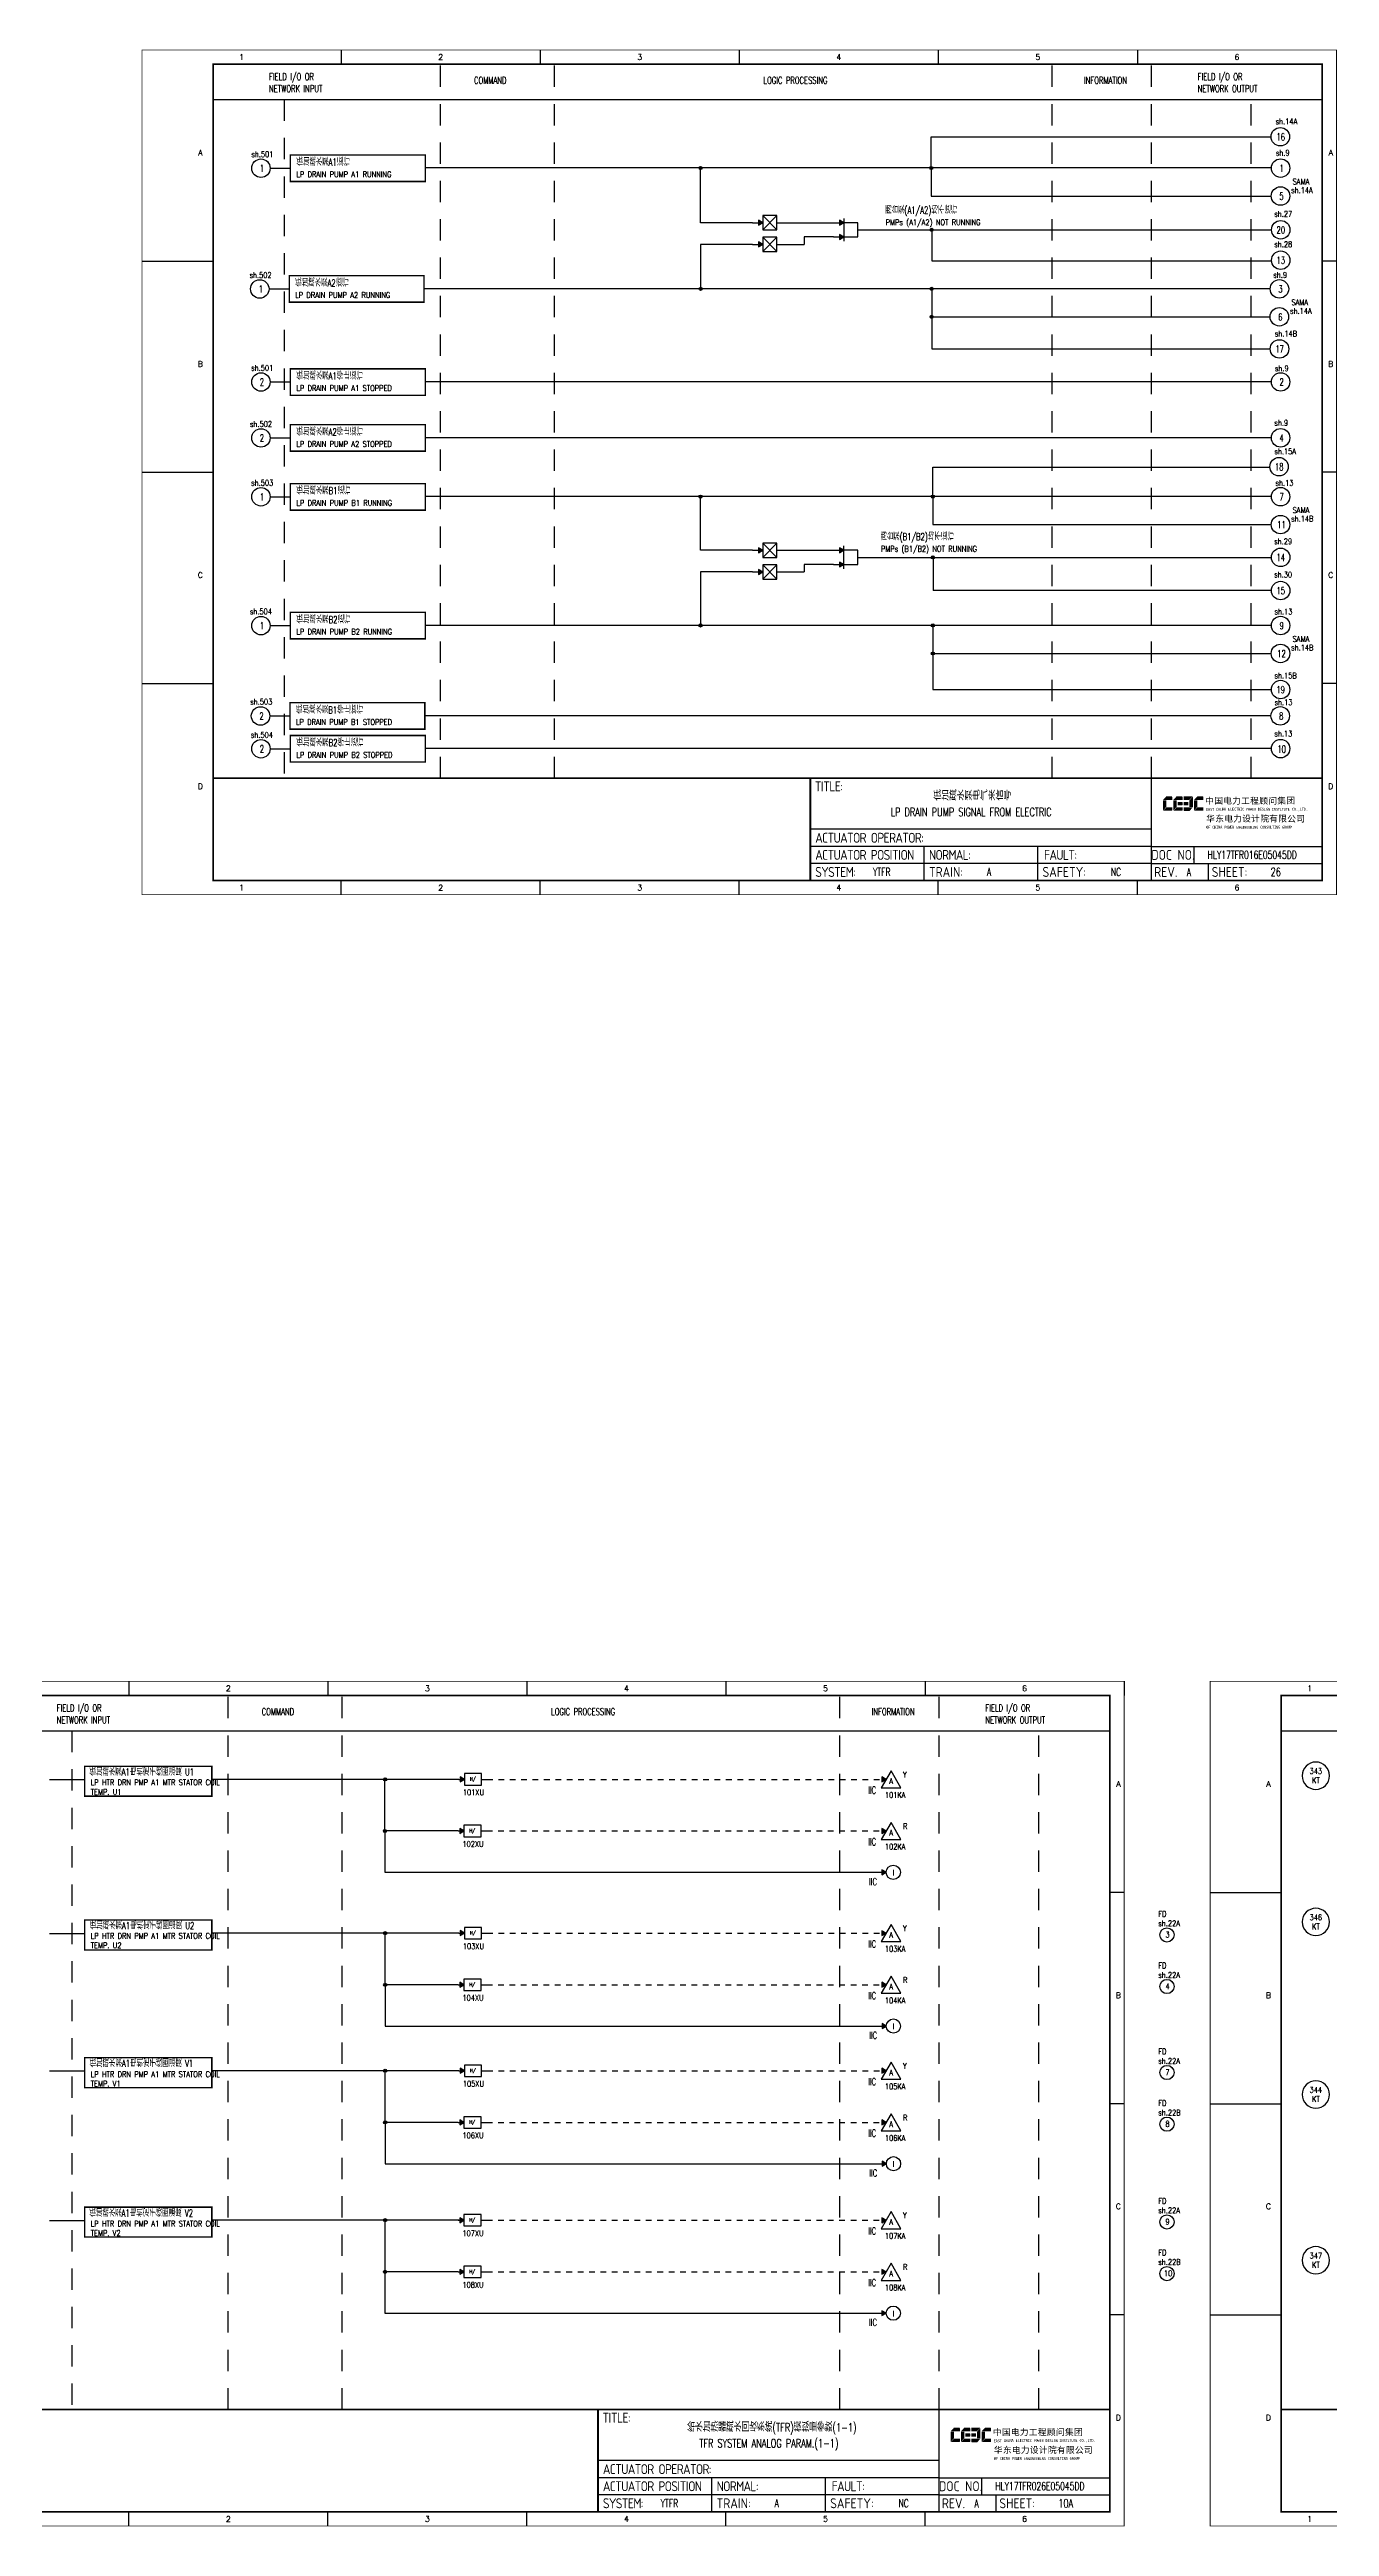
# Model space of a CAD drawing. Header units: millimetres. Extents: x 5560 to 16471, y 4607 to 8234.
# Drawn here: x 9275 to 9725, y 6202 to 7073 of the extents above; entities that cross this region are included whole.
import ezdxf
from ezdxf.enums import TextEntityAlignment as Align

# ---------------------------------------------------------------- set-up
doc = ezdxf.new("R2010")
doc.units = ezdxf.units.MM
for name, pattern in [('D2', [6, 2, -2, 2]), ('DASHED', [0.75, 0.5, -0.25]), ('JIS_02_0.7', [1.35, 0.75, -0.6])]:
    doc.linetypes.add(name, pattern=pattern)
for name, color, linetype in [('BLOCK', 7, 'Continuous'), ('BORDER', 1, 'Continuous'), ('INSTRUMENT', 4, 'Continuous'), ('MLINE', 6, 'Continuous'), ('TITLE', 1, 'Continuous'), ('TK', 7, 'Continuous'), ('图框_外框线', 7, 'Continuous'), ('图框_标题栏文字', 6, 'Continuous')]:
    doc.layers.add(name, color=color, linetype=linetype)
doc.styles.add('DANIEL', font='COMPLEX', dxfattribs={"width": 0.7, "bigfont": 'GVFS'})
doc.styles.add('ecepdi', font='simhei.ttf', dxfattribs={"width": 0.9})
doc.styles.get("Standard").update_dxf_attribs({"font": 'romans.shx', "width": 0.7, "bigfont": '@0hztxta.shx'})
doc.styles.add('工程字', font='gbenor.shx', dxfattribs={"bigfont": 'gbcbig.shx'})

# ---------------------------------------------------------------- blocks, each defined once
blk = doc.blocks.new('大于')
at = {"layer": 'BORDER'}
blk.add_hatch(color=256, dxfattribs=at).paths.add_polyline_path([(2178.99, 3748.47), (2177.49, 3749.34), (2177.49, 3747.6)])
for p, q in [((2176.99, 3748.47), (2178.99, 3748.47)), ((2184.99, 3748.47), (2186.99, 3748.47))]:
    blk.add_line(p, q, dxfattribs=at)
for points in [[(2178.99, 3748.47), (2177.49, 3749.34), (2177.49, 3747.6)], [(2184.99, 3750.47), (2178.99, 3750.47), (2178.99, 3746.47), (2184.99, 3746.47)]]:
    blk.add_lwpolyline(points, close=True, dxfattribs=at)
at = {"layer": 'BORDER', "style": 'DANIEL', "width": 0.8}
blk.add_text('H/', height=1.2, dxfattribs=at).set_placement((2181.94, 3748.51), align=Align.MIDDLE)
blk = doc.blocks.new('INS00')
at = {"layer": 'INSTRUMENT', "color": 0}
blk.add_lwpolyline([(6, 0, 1), (-6, 0, 1)], format="xyb", close=True, dxfattribs=at)
at = {"layer": 'INSTRUMENT', "flags": 1}
for tag, p in [('INSNAM', (0, 9)), ('INSDGN', (0, -9)), ('INSSUP', (0, -15)), ('INSMAN', (0, -18)), ('INSREM', (0, -21)), ('INSTYP', (0, -12))]:
    blk.add_attdef(tag, text='', height=3, dxfattribs=at).set_placement(p, align=Align.TOP_CENTER)
at = {"layer": 'INSTRUMENT', "width": 0.7}
for tag, p in [('INSIDE', (0, 2)), ('INSSYS', (0, -2))]:
    blk.add_attdef(tag, text='', height=2.5, dxfattribs=at).set_placement(p, align=Align.MIDDLE)
for tag, p in [('INSHH', (6, 3.5)), ('INSL', (6, -3)), ('INSLL', (6, -6))]:
    blk.add_attdef(tag, p, '', height=2.5, dxfattribs=at)
at = {"layer": 'INSTRUMENT', "linetype": 'DASHED', "width": 0.7}
blk.add_attdef('INSH', (6, 0.5), '', height=2.5, dxfattribs=at)
blk = doc.blocks.new('A$C1E0003F3')
h = blk.add_hatch(color=152)
edge = h.paths.add_edge_path()
edge.add_ellipse((5.15, 4.41), major_axis=(0, 0.211), ratio=0.769231, start_angle=-90, end_angle=0)
edge.add_line((5.15, 4.62), (3.22, 4.62))
edge.add_line((3.22, 4.62), (2.09, 3.35))
edge.add_line((2.09, 3.35), (5.32, 3.35))
edge.add_line((5.32, 3.35), (5.32, 4.41))
h.paths.add_polyline_path([(3.22, 3.23), (2.09, 3.23), (2.09, -0.36), (3.22, 0.91)])
edge = h.paths.add_edge_path()
edge.add_line((5.32, 0.81), (3.27, 0.81))
edge.add_line((3.27, 0.81), (2.13, -0.46))
edge.add_line((2.13, -0.46), (5.15, -0.46))
edge.add_ellipse((5.15, -0.25), major_axis=(0, 0.211), ratio=0.769231, start_angle=180, end_angle=270)
edge.add_line((5.32, -0.25), (5.32, 0.81))
h = blk.add_hatch(color=152)
edge = h.paths.add_edge_path()
edge.add_ellipse((8.78, 4.41), major_axis=(0, 0.211), ratio=0.769231, start_angle=-90, end_angle=0)
edge.add_line((8.78, 4.62), (6.84, 4.62))
edge.add_line((6.84, 4.62), (5.71, 3.35))
edge.add_line((5.71, 3.35), (8.94, 3.35))
edge.add_line((8.94, 3.35), (8.94, 4.41))
h.paths.add_polyline_path([(6.84, 3.23), (5.71, 3.23), (5.71, -0.36), (6.84, 0.91)])
edge = h.paths.add_edge_path()
edge.add_ellipse((8.78, 2.49), major_axis=(0, 0.211), ratio=0.769231, start_angle=-90, end_angle=0)
edge.add_line((8.78, 2.7), (7.22, 2.7))
edge.add_line((7.22, 2.7), (7.22, 1.44))
edge.add_line((7.22, 1.44), (8.78, 1.44))
edge.add_ellipse((8.78, 1.65), major_axis=(0, 0.211), ratio=0.769231, start_angle=180, end_angle=270)
edge.add_line((8.94, 1.65), (8.94, 2.49))
edge = h.paths.add_edge_path()
edge.add_line((8.94, 0.81), (6.89, 0.81))
edge.add_line((6.89, 0.81), (5.75, -0.46))
edge.add_line((5.75, -0.46), (8.78, -0.46))
edge.add_ellipse((8.78, -0.25), major_axis=(0, 0.211), ratio=0.769231, start_angle=180, end_angle=270)
edge.add_line((8.94, -0.25), (8.94, 0.81))
h = blk.add_hatch(color=1)
edge = h.paths.add_edge_path()
edge.add_line((12.48, 4.62), (9.46, 4.62))
edge.add_ellipse((9.46, 4.41), major_axis=(0, 0.211), ratio=0.769231, start_angle=0, end_angle=90)
edge.add_line((9.3, 4.41), (9.3, 3.35))
edge.add_line((9.3, 3.35), (11.35, 3.35))
edge.add_line((11.35, 3.35), (12.48, 4.62))
h.paths.add_polyline_path([(12.57, 4.56), (11.38, 3.23), (11.38, 0.93), (12.57, 0.93)])
edge = h.paths.add_edge_path()
edge.add_line((11.03, 2.7), (9.46, 2.7))
edge.add_ellipse((9.46, 2.49), major_axis=(0, 0.211), ratio=0.769231, start_angle=0, end_angle=90)
edge.add_line((9.3, 2.49), (9.3, 1.65))
edge.add_ellipse((9.46, 1.65), major_axis=(0, 0.211), ratio=0.769231, start_angle=90, end_angle=180)
edge.add_line((9.46, 1.44), (11.03, 1.44))
edge.add_line((11.03, 1.44), (11.03, 2.7))
h = blk.add_hatch(color=1)
edge = h.paths.add_edge_path()
edge.add_line((12.58, 0.79), (9.3, 0.79))
edge.add_line((9.3, 0.79), (9.3, -0.27))
edge.add_ellipse((9.46, -0.27), major_axis=(0, 0.211), ratio=0.769231, start_angle=90, end_angle=180)
edge.add_line((9.46, -0.48), (11.43, -0.48))
edge.add_line((11.43, -0.48), (12.58, 0.79))
h = blk.add_hatch(color=152)
edge = h.paths.add_edge_path()
edge.add_ellipse((16.11, 4.41), major_axis=(0, 0.211), ratio=0.769231, start_angle=-90, end_angle=0)
edge.add_line((16.11, 4.62), (14.14, 4.62))
edge.add_line((14.14, 4.62), (13, 3.35))
edge.add_line((13, 3.35), (16.27, 3.35))
edge.add_line((16.27, 3.35), (16.27, 4.41))
h.paths.add_polyline_path([(14.14, 3.23), (13, 3.23), (13, -0.36), (14.14, 0.91)])
edge = h.paths.add_edge_path()
edge.add_line((16.27, 0.81), (14.18, 0.81))
edge.add_line((14.18, 0.81), (13.04, -0.46))
edge.add_line((13.04, -0.46), (16.03, -0.46))
edge.add_ellipse((16.03, -0.15), major_axis=(0, 0.316), ratio=0.769231, start_angle=180, end_angle=270)
edge.add_line((16.27, -0.15), (16.27, 0.81))
at = {"layer": 'TITLE', "color": 7, "style": 'ecepdi'}
for s, p in [('中', (16.92, 1.94)), ('国', (20.09, 2)), ('电', (23.25, 1.99)), ('力', (26.39, 1.96)), ('工', (29.53, 1.95)), ('程', (32.71, 1.98)), ('顾', (35.9, 1.98)), ('问', (39.09, 1.94)), ('集', (42.26, 1.98)), ('团', (45.42, 2.01)), ('华', (17.24, -4.31)), ('东', (20.45, -4.29)), ('电', (23.62, -4.35)), ('力', (26.75, -4.32)), ('设', (29.92, -4.3)), ('计', (33.05, -4.31)), ('院', (36.26, -4.29)), ('有', (39.41, -4.29)), ('限', (42.57, -4.32)), ('公', (45.78, -4.38)), ('司', (48.91, -4.35))]:
    blk.add_text(s, height=2.2, dxfattribs=at).set_placement(p)
at = {"layer": 'TITLE', "color": 7, "style": 'ecepdi', "width": 0.975}
for s, p in [('E', (17.58, 0.02)), ('A', (18.29, 0.03)), ('S', (19, 0.03)), ('T', (19.7, 0.03)), ('C', (21.1, 0.09)), ('H', (21.77, 0.09)), ('I', (22.46, 0.09)), ('N', (23.17, 0.1)), ('A', (23.86, 0.1)), ('E', (25.35, 0.09)), ('L', (26.05, 0.11)), ('E', (26.76, 0.1)), ('C', (27.46, 0.12)), ('T', (28.18, 0.11)), ('R', (28.87, 0.1)), ('I', (29.57, 0.11)), ('C', (30.28, 0.1)), ('P', (31.64, 0.09)), ('O', (32.32, 0.08)), ('W', (33.03, 0.08)), ('E', (33.72, 0.08)), ('R', (34.42, 0.09)), ('D', (35.81, 0.1)), ('E', (36.52, 0.1)), ('S', (37.2, 0.1)), ('I', (37.91, 0.09)), ('G', (38.68, 0.11)), ('N', (39.38, 0.09)), ('I', (40.72, 0.07)), ('N', (41.43, 0.08)), ('S', (42.14, 0.08)), ('T', (42.83, 0.08)), ('I', (43.52, 0.09)), ('T', (44.22, 0.07)), ('U', (44.93, 0.07)), ('T', (45.63, 0.08)), ('E', (46.34, 0.09)), ('C', (47.76, 0.11)), ('O', (48.48, 0.1)), ('L', (50.56, 0.1)), ('T', (51.27, 0.1)), ('D', (51.96, 0.1)), ('O', (17.67, -6.18)), ('OF', (18.01, -6.2)), ('F', (18.37, -6.2)), ('C', (19.8, -6.19)), ('H', (20.47, -6.19)), ('I', (21.15, -6.19)), ('N', (21.87, -6.18)), ('A', (22.56, -6.18)), ('P', (23.98, -6.2)), ('O', (24.66, -6.21)), ('W', (25.36, -6.21)), ('E', (26.06, -6.21)), ('R', (26.75, -6.2)), ('E', (28.19, -6.24)), ('N', (28.91, -6.27)), ('G', (29.62, -6.26)), ('I', (30.32, -6.27)), ('N', (31.02, -6.27)), ('E', (31.7, -6.28)), ('E', (32.41, -6.27)), ('R', (33.1, -6.24)), ('I', (33.81, -6.24)), ('N', (34.51, -6.26)), ('G', (35.2, -6.24)), ('C', (36.61, -6.19)), ('O', (37.3, -6.21)), ('N', (38, -6.2)), ('S', (38.71, -6.21)), ('U', (39.41, -6.18)), ('L', (40.11, -6.18)), ('T', (40.81, -6.19)), ('I', (41.51, -6.21)), ('N', (42.2, -6.21)), ('G', (42.91, -6.17)), ('G', (44.29, -6.2)), ('R', (45, -6.21)), ('O', (45.69, -6.22)), ('U', (46.39, -6.2)), ('P', (47.1, -6.23)), ('.', (49.23, 0.1)), (',', (49.87, 0.1)), ('.', (52.72, 0.11))]:
    blk.add_text(s, height=1, dxfattribs=at).set_placement(p, align=Align.MIDDLE_CENTER)
blk = doc.blocks.new('A$C57484896')
for p, q in [((70, 297), (70, 292)), ((140, 297), (140, 292)), ((210, 297), (210, 292)), ((280, 297), (280, 292)), ((350, 297), (350, 292)), ((420, 297), (420, 292)), ((0, 222.75), (25, 222.75)), ((420, 222.75), (415, 222.75)), ((0, 148.5), (25, 148.5)), ((420, 148.5), (415, 148.5)), ((0, 74.25), (25, 74.25)), ((420, 74.25), (415, 74.25)), ((70, 0), (70, 5)), ((140, 0), (140, 5)), ((210, 0), (210, 5)), ((280, 0), (280, 5)), ((350, 0), (350, 5))]:
    blk.add_line(p, q)
at = {"layer": 'MLINE', "linetype": 'JIS_02_0.7', "ltscale": 10}
for p, q in [((105, 41), (105, 292)), ((145, 41), (145, 292)), ((320, 41), (320, 292)), ((355, 41), (355, 292)), ((50, 279.56), (50, 41)), ((390, 41), (390, 279.56))]:
    blk.add_line(p, q, dxfattribs=at)
at = {"layer": 'MLINE'}
blk.add_line((25, 279.56), (415, 279.56), dxfattribs=at)
at = {"layer": '图框_外框线'}
for p, q in [((355, 5), (355, 41)), ((355, 23), (235, 23)), ((355, 17), (235, 17)), ((355, 11), (235, 11)), ((355, 11), (235, 11)), ((275, 11), (275, 17)), ((275, 5), (275, 11)), ((315, 11), (315, 17)), ((315, 5), (315, 11)), ((355, 17), (415, 17)), ((355, 11), (415, 11)), ((370, 11), (370, 17)), ((375, 5), (375, 11))]:
    blk.add_line(p, q, dxfattribs=at)
for points, const_width in [([(0, 0), (420, 0), (420, 297), (0, 297)], 0.3), ([(25, 5), (415, 5), (415, 292), (25, 292)], 0.6)]:
    blk.add_lwpolyline(points, close=True, dxfattribs=dict(at, const_width=const_width))
at = {"layer": '图框_外框线', "const_width": 0.6}
blk.add_lwpolyline([(235, 41), (25, 41)], dxfattribs=at)
at = {"layer": '图框_外框线'}
blk.add_lwpolyline([(415, 41, 0.6, 0.6, 0), (235, 41, 0.6, 0.6, 0), (235, 5, 0, 0, 0)], format="xyseb", dxfattribs=at)
blk.add_blockref('A$C1E0003F3', (356.94, 29.95))
at = {"layer": 'MLINE', "char_height": 2.5, "width": 31.8959, "attachment_point": 1}
for s, insert in [('FIELD I/O OR', (44.67, 288.89)), ('COMMAND', (116.74, 287.58)), ('LOGIC PROCESSING', (218.52, 287.58)), ('INFORMATION', (331.25, 287.58)), ('FIELD I/O OR', (371.22, 288.89)), ('NETWORK INPUT', (44.67, 284.64)), ('NETWORK OUTPUT', (371.22, 284.64))]:
    blk.add_mtext(s, dxfattribs=dict(at, insert=insert))
at = {"layer": 'TK', "color": 3}
for s, p in [('1', (35, 294.5)), ('2', (105, 294.5)), ('3', (175, 294.5)), ('4', (245, 294.5)), ('5', (315, 294.5)), ('6', (385, 294.5)), ('1', (35, 2.5)), ('2', (105, 2.5)), ('3', (175, 2.5)), ('4', (245, 2.5)), ('5', (315, 2.5)), ('6', (385, 2.5))]:
    blk.add_text(s, height=2, dxfattribs=at).set_placement(p, align=Align.MIDDLE)
for s, p in [('A', (20.5, 259.88)), ('A', (418, 259.88)), ('B', (20.5, 185.62)), ('B', (418, 185.62)), ('C', (20.5, 111.38)), ('C', (418, 111.38)), ('D', (20.5, 37.12)), ('D', (418, 37.12))]:
    blk.add_text(s, height=2, dxfattribs=at).set_placement(p, align=Align.CENTER)
at = {"layer": '图框_标题栏文字', "char_height": 3.5, "style": '工程字'}
for s, insert, width, attachment_point in [('{\\T0.9; TITLE:}', (234.86, 38.09), 14.2249, 4), ('{\\T0.9; ACTUATOR OPERATOR:}', (235, 20), 40, 4), ('{\\T0.9; ACTUATOR POSITION}', (235, 14), 45, 4), ('{\\T0.9; SYSTEM:}', (235, 8), 17.9526, 4), ('{\\T0.9; }TRAIN: ', (275, 8), 17.6638, 4), ('{\\T0.9; NORMAL:}', (275, 14), 18.2557, 4), ('SAFETY:', (324.3, 8), 22.3993, 5), ('{\\T0.9; FAULT:}', (315.44, 14), 15, 4), ('DOC NO.', (362.5, 14), 15, 5), ('REV.', (360, 8), 10, 5), ('SHEET:', (382.42, 8), 20, 5)]:
    blk.add_mtext(s, dxfattribs=dict(at, insert=insert, width=width, attachment_point=attachment_point))

msp = doc.modelspace()

# ---------------------------------------------------------------- hatches: boundary and pattern name
h = msp.add_hatch(color=256)
edge = h.paths.add_edge_path()
edge.add_arc((9503.6, 7031.43), 0.55, 0, 360)
h = msp.add_hatch(color=256)
edge = h.paths.add_edge_path()
edge.add_arc((9584.72, 7031.43), 0.55, 0, 360)
h = msp.add_hatch(color=256)
edge = h.paths.add_edge_path()
edge.add_arc((9584.87, 7009.7), 0.55, 0, 360)
h = msp.add_hatch(color=256)
edge = h.paths.add_edge_path()
edge.add_arc((9503.6, 6988.96), 0.55, 0, 360)
h = msp.add_hatch(color=256)
edge = h.paths.add_edge_path()
edge.add_arc((9584.87, 6988.96), 0.55, 0, 360)
h = msp.add_hatch(color=256)
edge = h.paths.add_edge_path()
edge.add_arc((9584.87, 6979.11), 0.55, 0, 360)
h = msp.add_hatch(color=256)
edge = h.paths.add_edge_path()
edge.add_arc((9503.57, 6915.9), 0.55, 0, 360)
h = msp.add_hatch(color=256)
edge = h.paths.add_edge_path()
edge.add_arc((9585.27, 6915.9), 0.55, 0, 360)
h = msp.add_hatch(color=256)
edge = h.paths.add_edge_path()
edge.add_arc((9585.27, 6894.53), 0.55, 0, 360)
h = msp.add_hatch(color=256)
edge = h.paths.add_edge_path()
edge.add_arc((9503.57, 6870.6), 0.55, 0, 360)
h = msp.add_hatch(color=256)
edge = h.paths.add_edge_path()
edge.add_arc((9585.27, 6870.6), 0.55, 0, 360)
h = msp.add_hatch(color=256)
edge = h.paths.add_edge_path()
edge.add_arc((9585.27, 6860.74), 0.55, 0, 360)
h = msp.add_hatch(color=0)
edge = h.paths.add_edge_path()
edge.add_arc((9392.66, 6464.9), 0.55, 0, 360)
for points in [[(9568.85, 6464.9), (9567.35, 6465.76), (9567.35, 6464.03)], [(9568.85, 6446.74), (9567.35, 6447.61), (9567.35, 6445.87)], [(9568.85, 6432.21), (9567.35, 6433.08), (9567.35, 6431.34)], [(9568.85, 6410.83), (9567.35, 6411.69), (9567.35, 6409.96)], [(9568.85, 6392.67), (9567.35, 6393.54), (9567.35, 6391.8)], [(9568.9, 6378.14), (9567.4, 6379.01), (9567.4, 6377.27)], [(9568.85, 6362.45), (9567.35, 6363.31), (9567.35, 6361.58)], [(9568.85, 6344.29), (9567.35, 6345.15), (9567.35, 6343.42)], [(9568.94, 6329.76), (9567.44, 6330.62), (9567.44, 6328.89)], [(9568.85, 6309.9), (9567.35, 6310.76), (9567.35, 6309.03)], [(9568.85, 6291.74), (9567.35, 6292.61), (9567.35, 6290.87)], [(9568.85, 6277.21), (9567.35, 6278.07), (9567.35, 6276.34)]]:
    msp.add_hatch(color=256).paths.add_polyline_path(points)
h = msp.add_hatch(color=0)
edge = h.paths.add_edge_path()
edge.add_arc((9392.61, 6446.74), 0.55, 0, 360)
h = msp.add_hatch(color=0)
edge = h.paths.add_edge_path()
edge.add_arc((9392.66, 6410.83), 0.55, 0, 360)
h = msp.add_hatch(color=0)
edge = h.paths.add_edge_path()
edge.add_arc((9392.66, 6392.67), 0.55, 0, 360)
h = msp.add_hatch(color=0)
edge = h.paths.add_edge_path()
edge.add_arc((9392.66, 6362.45), 0.55, 0, 360)
h = msp.add_hatch(color=0)
edge = h.paths.add_edge_path()
edge.add_arc((9392.7, 6344.29), 0.55, 0, 360)
h = msp.add_hatch(color=0)
edge = h.paths.add_edge_path()
edge.add_arc((9392.66, 6309.9), 0.55, 0, 360)
h = msp.add_hatch(color=0)
edge = h.paths.add_edge_path()
edge.add_arc((9392.61, 6291.74), 0.55, 0, 360)
at = {"layer": 'BORDER'}
for points in [[(9525.46, 7012.2), (9523.96, 7013.07), (9523.96, 7011.34)], [(9553.92, 7012.2), (9552.42, 7013.07), (9552.42, 7011.34)], [(9525.46, 7004.56), (9523.96, 7005.43), (9523.96, 7003.7)], [(9553.92, 7007.2), (9552.42, 7008.07), (9552.42, 7006.34)], [(9525.43, 6897.03), (9523.93, 6897.89), (9523.93, 6896.16)], [(9553.89, 6897.03), (9552.39, 6897.89), (9552.39, 6896.16)], [(9525.43, 6889.39), (9523.93, 6890.25), (9523.93, 6888.52)], [(9553.89, 6892.03), (9552.39, 6892.89), (9552.39, 6891.16)]]:
    msp.add_hatch(color=256, dxfattribs=at).paths.add_polyline_path(points)

# ---------------------------------------------------------------- linework, layer by layer
for p, q in [((9584.72, 7031.43), (9584.72, 7042.42)), ((9584.72, 7042.42), (9704.2, 7042.42)), ((9352.24, 7031.36), (9359.13, 7031.36)), ((9704.31, 7031.43), (9406.76, 7031.43)), ((9503.6, 7012.2), (9503.6, 7031.43)), ((9704.31, 7031.43), (9576.38, 7031.43)), ((9584.72, 7031.43), (9584.72, 7021.57)), ((9406.76, 7026.67), (9359.36, 7026.67)), ((9584.72, 7021.57), (9704.28, 7021.57)), ((9521.87, 7012.2), (9503.6, 7012.2)), ((9532.46, 7012.2), (9551.01, 7012.2)), ((9521.87, 7004.56), (9503.6, 7004.56)), ((9503.6, 7004.56), (9503.6, 6988.96)), ((9532.46, 7004.56), (9540.03, 7004.56)), ((9550.33, 7007.2), (9540.03, 7007.2)), ((9540.03, 7007.2), (9540.03, 7004.56)), ((9560.92, 7009.7), (9704.35, 7009.7)), ((9584.87, 7009.7), (9584.87, 6998.83)), ((9584.87, 6998.83), (9704.36, 6998.83)), ((9351.84, 6988.9), (9358.73, 6988.9)), ((9703.91, 6988.96), (9406.36, 6988.96)), ((9703.91, 6988.96), (9575.97, 6988.96)), ((9584.87, 6988.96), (9584.87, 6979.11)), ((9406.36, 6984.2), (9358.96, 6984.2)), ((9584.87, 6979.11), (9703.87, 6979.11)), ((9584.87, 6979.11), (9584.87, 6967.82)), ((9584.87, 6967.82), (9703.92, 6967.82)), ((9352.24, 6956.19), (9359.13, 6956.19)), ((9406.76, 6951.49), (9359.36, 6951.49)), ((9704.31, 6956.25), (9406.76, 6956.25)), ((9352.24, 6936.53), (9359.13, 6936.53)), ((9704.31, 6936.59), (9406.76, 6936.59)), ((9406.76, 6931.83), (9359.36, 6931.83)), ((9585.27, 6915.9), (9585.27, 6926.29)), ((9585.27, 6926.29), (9703.78, 6926.29)), ((9352.24, 6915.84), (9359.13, 6915.84)), ((9704.31, 6915.9), (9406.76, 6915.9)), ((9503.57, 6897.03), (9503.57, 6916.25)), ((9704.31, 6915.9), (9576.38, 6915.9)), ((9585.27, 6915.9), (9585.27, 6906.05)), ((9406.76, 6911.14), (9359.36, 6911.14)), ((9585.27, 6906.05), (9704.28, 6906.05)), ((9521.84, 6897.03), (9503.57, 6897.03)), ((9521.84, 6889.39), (9503.57, 6889.39)), ((9503.57, 6889.39), (9503.57, 6870.6)), ((9532.43, 6897.03), (9550.99, 6897.03)), ((9532.43, 6889.39), (9540, 6889.39)), ((9550.3, 6892.03), (9540, 6892.03)), ((9540, 6892.03), (9540, 6889.39)), ((9560.89, 6894.53), (9704.33, 6894.53)), ((9585.37, 6894.53), (9585.37, 6882.87)), ((9704.33, 6882.87), (9585.37, 6882.87)), ((9352.24, 6870.53), (9359.13, 6870.53)), ((9406.76, 6865.84), (9359.36, 6865.84)), ((9704.31, 6870.6), (9406.76, 6870.6)), ((9585.27, 6870.6), (9585.27, 6860.74)), ((9585.27, 6860.74), (9704.28, 6860.74)), ((9585.27, 6860.74), (9585.27, 6848.06)), ((9585.27, 6848.06), (9704.31, 6848.06)), ((9352.1, 6838.77), (9358.99, 6838.77)), ((9704.17, 6838.84), (9406.62, 6838.84)), ((9406.62, 6834.08), (9359.22, 6834.08)), ((9352.24, 6827.24), (9359.13, 6827.24)), ((9406.76, 6822.55), (9359.36, 6822.55)), ((9704.31, 6827.31), (9406.76, 6827.31)), ((9392.61, 6446.74), (9392.61, 6432.21)), ((9392.61, 6432.21), (9568.85, 6432.21)), ((9392.66, 6392.67), (9392.66, 6378.14)), ((9392.66, 6378.14), (9568.9, 6378.14)), ((9392.7, 6344.29), (9392.7, 6329.76)), ((9392.7, 6329.76), (9568.94, 6329.76)), ((9392.61, 6291.74), (9392.61, 6277.21)), ((9392.61, 6277.21), (9568.85, 6277.21))]:
    msp.add_line(p, q)
at = {"color": 0}
for p, q in [((9274.65, 6464.81), (9287.04, 6464.81)), ((9418.53, 6464.9), (9331.72, 6464.9)), ((9392.61, 6446.74), (9392.61, 6464.9)), ((9331.72, 6458.98), (9287.04, 6458.98)), ((9418.38, 6446.74), (9392.61, 6446.74)), ((9274.65, 6410.74), (9287.04, 6410.74)), ((9418.53, 6410.83), (9331.72, 6410.83)), ((9392.66, 6392.67), (9392.66, 6410.83)), ((9418.38, 6392.67), (9392.61, 6392.67)), ((9274.65, 6362.36), (9287.04, 6362.36)), ((9418.53, 6362.45), (9331.72, 6362.45)), ((9392.66, 6344.29), (9392.66, 6362.45)), ((9418.38, 6344.29), (9392.61, 6344.29)), ((9274.65, 6309.81), (9287.04, 6309.81)), ((9418.53, 6309.9), (9331.72, 6309.9)), ((9392.66, 6291.74), (9392.66, 6309.9)), ((9418.38, 6291.74), (9392.61, 6291.74))]:
    msp.add_line(p, q, dxfattribs=at)
at = {"color": 0, "linetype": 'D2'}
for p, q in [((9428.53, 6464.9), (9568.85, 6464.9)), ((9428.38, 6446.74), (9568.85, 6446.74)), ((9428.53, 6410.83), (9567.35, 6410.83)), ((9428.38, 6392.67), (9568.85, 6392.67)), ((9428.53, 6362.45), (9568.85, 6362.45)), ((9428.38, 6344.29), (9568.85, 6344.29)), ((9428.38, 6309.9), (9568.85, 6309.9)), ((9428.38, 6291.74), (9568.85, 6291.74))]:
    msp.add_line(p, q, dxfattribs=at)
at = {"const_width": 0.5}
for points in [[(9359.36, 7036.01), (9406.76, 7036.01), (9406.76, 7026.67), (9359.36, 7026.67), (9359.36, 7036.01)], [(9358.96, 6993.55), (9406.36, 6993.55), (9406.36, 6984.2), (9358.96, 6984.2), (9358.96, 6993.55)], [(9359.36, 6960.83), (9406.76, 6960.83), (9406.76, 6951.49), (9359.36, 6951.49), (9359.36, 6960.83)], [(9359.36, 6941.17), (9406.76, 6941.17), (9406.76, 6931.83), (9359.36, 6931.83), (9359.36, 6941.17)], [(9359.36, 6920.48), (9406.76, 6920.48), (9406.76, 6911.14), (9359.36, 6911.14), (9359.36, 6920.48)], [(9359.36, 6875.18), (9406.76, 6875.18), (9406.76, 6865.84), (9359.36, 6865.84), (9359.36, 6875.18)], [(9359.22, 6843.42), (9406.62, 6843.42), (9406.62, 6834.08), (9359.22, 6834.08), (9359.22, 6843.42)], [(9359.36, 6831.89), (9406.76, 6831.89), (9406.76, 6822.55), (9359.36, 6822.55), (9359.36, 6831.89)]]:
    msp.add_lwpolyline(points, dxfattribs=at)
at = {"color": 0, "const_width": 0.5}
for points in [[(9287.04, 6469.48), (9331.72, 6469.48), (9331.72, 6458.98), (9287.04, 6458.98), (9287.04, 6469.48)], [(9287.04, 6415.41), (9331.72, 6415.41), (9331.72, 6404.91), (9287.04, 6404.91), (9287.04, 6415.41)], [(9287.04, 6367.03), (9331.72, 6367.03), (9331.72, 6356.53), (9287.04, 6356.53), (9287.04, 6367.03)], [(9287.04, 6314.48), (9331.72, 6314.48), (9331.72, 6303.98), (9287.04, 6303.98), (9287.04, 6314.48)]]:
    msp.add_lwpolyline(points, dxfattribs=at)
at = {"color": 1}
for points in [[(9574.05, 6461.9), (9570.58, 6467.9), (9567.12, 6461.9)], [(9574.05, 6443.74), (9570.58, 6449.74), (9567.12, 6443.74)], [(9574.05, 6407.83), (9570.58, 6413.83), (9567.12, 6407.83)], [(9574.05, 6389.67), (9570.58, 6395.67), (9567.12, 6389.67)], [(9574.05, 6359.45), (9570.58, 6365.45), (9567.12, 6359.45)], [(9574.05, 6341.29), (9570.58, 6347.29), (9567.12, 6341.29)], [(9574.05, 6306.9), (9570.58, 6312.9), (9567.12, 6306.9)], [(9574.05, 6288.74), (9570.58, 6294.74), (9567.12, 6288.74)]]:
    msp.add_lwpolyline(points, close=True, dxfattribs=at)
for points in [[(9568.85, 6464.9), (9567.35, 6465.76), (9567.35, 6464.03)], [(9568.85, 6446.74), (9567.35, 6447.61), (9567.35, 6445.87)], [(9568.85, 6432.21), (9567.35, 6433.08), (9567.35, 6431.34)], [(9568.85, 6410.83), (9567.35, 6411.69), (9567.35, 6409.96)], [(9568.85, 6392.67), (9567.35, 6393.54), (9567.35, 6391.8)], [(9568.9, 6378.14), (9567.4, 6379.01), (9567.4, 6377.27)], [(9568.85, 6362.45), (9567.35, 6363.31), (9567.35, 6361.58)], [(9568.85, 6344.29), (9567.35, 6345.15), (9567.35, 6343.42)], [(9568.94, 6329.76), (9567.44, 6330.62), (9567.44, 6328.89)], [(9568.85, 6309.9), (9567.35, 6310.76), (9567.35, 6309.03)], [(9568.85, 6291.74), (9567.35, 6292.61), (9567.35, 6290.87)], [(9568.85, 6277.21), (9567.35, 6278.07), (9567.35, 6276.34)]]:
    msp.add_lwpolyline(points, close=True)
for centre, radius in [((9707.45, 7042.42), 3.25), ((9348.99, 7031.36), 3.25), ((9707.56, 7031.39), 3.25), ((9707.53, 7021.57), 3.25), ((9707.61, 7009.7), 3.25), ((9707.61, 6999.01), 3.25), ((9348.58, 6988.9), 3.25), ((9707.16, 6988.93), 3.25), ((9707.12, 6979.11), 3.25), ((9707.17, 6967.82), 3.25), ((9348.99, 6956.19), 3.25), ((9707.56, 6956.22), 3.25), ((9348.99, 6936.53), 3.25), ((9707.56, 6936.56), 3.25), ((9707.03, 6926.42), 3.25), ((9348.99, 6915.84), 3.25), ((9707.56, 6915.87), 3.25), ((9707.53, 6906.05), 3.25), ((9707.58, 6894.53), 3.25), ((9707.58, 6882.87), 3.25), ((9348.99, 6870.53), 3.25), ((9707.56, 6870.57), 3.25), ((9707.53, 6860.74), 3.25), ((9707.56, 6848.06), 3.25), ((9348.85, 6838.77), 3.25), ((9707.42, 6838.81), 3.25), ((9348.99, 6827.24), 3.25), ((9707.56, 6827.28), 3.25), ((9667.59, 6410.21), 2.5), ((9667.59, 6392.05), 2.5), ((9667.59, 6361.83), 2.5), ((9667.59, 6343.67), 2.5), ((9667.59, 6309.28), 2.5), ((9667.59, 6291.12), 2.5)]:
    msp.add_circle(centre, radius, dxfattribs=at)
for centre, radius in [((9503.6, 7031.43), 0.55), ((9584.72, 7031.43), 0.55), ((9584.87, 7009.7), 0.55), ((9503.6, 6988.96), 0.55), ((9584.87, 6988.96), 0.55), ((9584.87, 6979.11), 0.55), ((9503.57, 6915.9), 0.55), ((9585.27, 6915.9), 0.55), ((9585.27, 6894.53), 0.55), ((9503.57, 6870.6), 0.55), ((9585.27, 6870.6), 0.55), ((9585.27, 6860.74), 0.55), ((9571.35, 6432.21), 2.5), ((9571.4, 6378.14), 2.5), ((9571.44, 6329.76), 2.5), ((9571.35, 6277.21), 2.5)]:
    msp.add_circle(centre, radius)
at = {"color": 0}
for centre in [(9392.66, 6464.9), (9392.61, 6446.74), (9392.66, 6410.83), (9392.66, 6392.67), (9392.66, 6362.45), (9392.7, 6344.29), (9392.66, 6309.9), (9392.61, 6291.74)]:
    msp.add_circle(centre, 0.55, dxfattribs=at)
at = {"layer": 'BORDER'}
for p, q in [((9521.87, 7012.2), (9525.46, 7012.2)), ((9525.46, 7014.7), (9530.46, 7009.7)), ((9530.46, 7014.7), (9525.46, 7009.7)), ((9530.46, 7012.2), (9532.46, 7012.2)), ((9550.33, 7012.2), (9551.01, 7012.2)), ((9550.44, 7012.2), (9554.03, 7012.2)), ((9553.92, 7013.7), (9553.92, 7005.7)), ((9521.87, 7004.56), (9525.46, 7004.56)), ((9525.46, 7007.06), (9530.46, 7002.06)), ((9530.46, 7007.06), (9525.46, 7002.06)), ((9530.46, 7004.56), (9532.46, 7004.56)), ((9550.33, 7007.2), (9553.92, 7007.2)), ((9558.92, 7009.7), (9560.92, 7009.7)), ((9525.43, 6899.53), (9530.43, 6894.53)), ((9530.43, 6899.53), (9525.43, 6894.53)), ((9553.89, 6898.53), (9553.89, 6890.53)), ((9521.84, 6897.03), (9525.43, 6897.03)), ((9521.84, 6889.39), (9525.43, 6889.39)), ((9525.43, 6891.89), (9530.43, 6886.89)), ((9530.43, 6891.89), (9525.43, 6886.89)), ((9530.43, 6897.03), (9532.43, 6897.03)), ((9530.43, 6889.39), (9532.43, 6889.39)), ((9550.3, 6897.03), (9550.99, 6897.03)), ((9550.3, 6892.03), (9553.89, 6892.03)), ((9550.41, 6897.03), (9554, 6897.03)), ((9558.89, 6894.53), (9560.89, 6894.53))]:
    msp.add_line(p, q, dxfattribs=at)
for points in [[(9525.46, 7012.2), (9523.96, 7013.07), (9523.96, 7011.34)], [(9530.46, 7014.7), (9525.46, 7014.7), (9525.46, 7009.7), (9530.46, 7009.7)], [(9553.92, 7012.2), (9552.42, 7013.07), (9552.42, 7011.34)], [(9558.92, 7012.2), (9553.92, 7012.2), (9553.92, 7007.2), (9558.92, 7007.2)], [(9525.46, 7004.56), (9523.96, 7005.43), (9523.96, 7003.7)], [(9530.46, 7007.06), (9525.46, 7007.06), (9525.46, 7002.06), (9530.46, 7002.06)], [(9553.92, 7007.2), (9552.42, 7008.07), (9552.42, 7006.34)], [(9525.43, 6897.03), (9523.93, 6897.89), (9523.93, 6896.16)], [(9530.43, 6899.53), (9525.43, 6899.53), (9525.43, 6894.53), (9530.43, 6894.53)], [(9553.89, 6897.03), (9552.39, 6897.89), (9552.39, 6896.16)], [(9525.43, 6889.39), (9523.93, 6890.25), (9523.93, 6888.52)], [(9530.43, 6891.89), (9525.43, 6891.89), (9525.43, 6886.89), (9530.43, 6886.89)], [(9553.89, 6892.03), (9552.39, 6892.89), (9552.39, 6891.16)], [(9558.89, 6897.03), (9553.89, 6897.03), (9553.89, 6892.03), (9558.89, 6892.03)]]:
    msp.add_lwpolyline(points, close=True, dxfattribs=at)

# ---------------------------------------------------------------- block references
for name, p in [('A$C57484896', (9307.19, 6775.93)), ('A$C57484896', (9232.52, 6202.37)), ('A$C57484896', (9682.78, 6202.37)), ('大于', (7241.54, 2716.43)), ('大于', (7241.39, 2698.27)), ('大于', (7241.54, 2662.36)), ('大于', (7241.39, 2644.2)), ('大于', (7241.54, 2613.98)), ('大于', (7241.39, 2595.82)), ('大于', (7241.39, 2561.43)), ('大于', (7241.39, 2543.27))]:
    msp.add_blockref(name, p)
at = {"layer": 'MLINE', "color": 0, "xscale": 0.7999999999992724, "yscale": 0.7999999999992724, "zscale": 0.8}
for p, values in [((9719.95, 6466.18), {'INSIDE': '343', 'INSSYS': 'KT'}), ((9719.95, 6414.76), {'INSIDE': '346', 'INSSYS': 'KT'}), ((9719.95, 6354.11), {'INSIDE': '344', 'INSSYS': 'KT'}), ((9719.95, 6295.81), {'INSIDE': '347', 'INSSYS': 'KT'})]:
    msp.add_blockref('INS00', p, dxfattribs=at).add_auto_attribs(values)

# ---------------------------------------------------------------- texts
at = {"color": 1, "width": 0.7}
for p in [(9570.67, 6463.27), (9570.67, 6445.11), (9570.67, 6409.2), (9570.67, 6391.04), (9570.67, 6360.82), (9570.67, 6342.66), (9570.67, 6308.27), (9570.67, 6290.11)]:
    msp.add_text('A', height=2, dxfattribs=at).set_placement(p, align=Align.CENTER)
at = {"width": 0.7}
for p in [(9571.39, 6431.08), (9571.43, 6377.01), (9571.48, 6328.63), (9571.39, 6276.08)]:
    msp.add_text('I', height=2, dxfattribs=at).set_placement(p, align=Align.CENTER)
at = {"attachment_point": 1}
for s, insert, char_height, width in [('sh.14A', (9705.8, 7048.79), 2, 73.0067), ('sh.501', (9345.6, 7037.27), 2, 73.0067), ('sh.9', (9705.91, 7037.76), 2, 73.0067), ('16', (9706.12, 7043.63), 2.5, 73.0067), ('1', (9348.59, 7032.57), 2.5, 73.0067), ('低加疏水泵A1运行', (9361.44, 7034.73), 2.5, 73.0067), ('LP DRAIN PUMP A1 RUNNING', (9361.44, 7030.21), 2, 73.0067), ('1', (9707.17, 7032.6), 2.5, 73.0067), ('5', (9707.13, 7022.78), 2.5, 73.0067), ('sh.14A', (9711.27, 7024.64), 2, 73.0067), ('SAMA', (9711.78, 7027.66), 2, 73.0067), ('两台泵(A1/A2)均不运行', (9568.47, 7017.86), 2.5, 73.0067), ('PMPs (A1/A2) NOT RUNNING', (9568.66, 7013.34), 2, 73.0067), ('sh.27', (9705.34, 7016.31), 2, 73.0067), ('20', (9706.14, 7010.91), 2.5, 73.0067), ('sh.28', (9705.34, 7005.62), 2, 73.0067), ('sh.502', (9344.97, 6994.77), 2, 73.0067), ('sh.9', (9704.99, 6994.84), 2, 73.0067), ('13', (9706.14, 7000.22), 2.5, 73.0067), ('1', (9348.19, 6990.11), 2.5, 73.0067), ('低加疏水泵A2运行', (9361.03, 6992.27), 2.5, 73.0067), ('LP DRAIN PUMP A2 RUNNING', (9361.03, 6987.75), 2, 73.0067), ('3', (9706.76, 6990.14), 2.5, 73.0067), ('SAMA', (9711.38, 6985.2), 2, 73.0067), ('6', (9706.72, 6980.32), 2.5, 73.0067), ('sh.14A', (9710.87, 6982.17), 2, 73.0067), ('sh.14B', (9705.52, 6974.19), 2, 73.0067), ('17', (9705.73, 6969.03), 2.5, 73.0067), ('sh.501', (9345.56, 6962.14), 2, 73.0067), ('低加疏水泵A1停止运行', (9361.44, 6959.55), 2.5, 73.0067), ('sh.9', (9705.56, 6961.99), 2, 73.0067), ('2', (9348.59, 6957.4), 2.5, 73.0067), ('LP DRAIN PUMP A1 STOPPED', (9361.44, 6955.03), 2, 73.0067), ('2', (9707.17, 6957.43), 2.5, 73.0067), ('sh.502', (9345.12, 6942.4), 2, 73.0067), ('sh.9', (9705.36, 6942.85), 2, 73.0067), ('2', (9348.59, 6937.74), 2.5, 73.0067), ('低加疏水泵A2停止运行', (9361.44, 6939.89), 2.5, 73.0067), ('LP DRAIN PUMP A2 STOPPED', (9361.44, 6935.38), 2, 73.0067), ('sh.15A', (9705.38, 6932.8), 2, 73.0067), ('4', (9707.17, 6937.77), 2.5, 73.0067), ('18', (9705.58, 6927.63), 2.5, 73.0067), ('sh.503', (9345.55, 6921.74), 2, 73.0067), ('1', (9348.59, 6917.05), 2.5, 73.0067), ('低加疏水泵B1运行', (9361.44, 6919.21), 2.5, 73.0067), ('LP DRAIN PUMP B1 RUNNING', (9361.44, 6914.69), 2, 73.0067), ('sh.13', (9705.75, 6921.7), 2, 73.0067), ('7', (9707.17, 6917.08), 2.5, 73.0067), ('11', (9706.39, 6907.26), 2.5, 73.0067), ('sh.14B', (9711.27, 6909.11), 2, 73.0067), ('SAMA', (9711.78, 6912.14), 2, 73.0067), ('两台泵(B1/B2)均不运行', (9566.79, 6903.05), 2.5, 73.0067), ('PMPs (B1/B2) NOT RUNNING', (9566.99, 6898.53), 2, 73.0067), ('sh.29', (9705.31, 6901.14), 2, 73.0067), ('sh.30', (9705.31, 6889.48), 2, 73.0067), ('14', (9706.11, 6895.74), 2.5, 73.0067), ('15', (9706.11, 6884.08), 2.5, 73.0067), ('sh.504', (9345.11, 6876.51), 2, 73.0067), ('1', (9348.59, 6871.74), 2.5, 73.0067), ('低加疏水泵B2运行', (9361.44, 6873.9), 2.5, 73.0067), ('sh.13', (9705.39, 6876.47), 2, 73.0067), ('9', (9707.17, 6871.78), 2.5, 73.0067), ('LP DRAIN PUMP B2 RUNNING', (9361.44, 6869.38), 2, 73.0067), ('sh.14B', (9711.27, 6863.81), 2, 73.0067), ('SAMA', (9711.78, 6866.83), 2, 73.0067), ('sh.15B', (9705.39, 6853.96), 2, 73.0067), ('12', (9706.39, 6861.95), 2.5, 73.0067), ('19', (9706.08, 6849.27), 2.5, 73.0067), ('sh.503', (9345.22, 6844.78), 2, 73.0067), ('2', (9348.45, 6839.98), 2.5, 73.0067), ('低加疏水泵B1停止运行', (9361.3, 6842.14), 2.5, 73.0067), ('LP DRAIN PUMP B1 STOPPED', (9361.3, 6837.62), 2, 73.0067), ('sh.13', (9705.42, 6844.58), 2, 73.0067), ('8', (9707.03, 6840.02), 2.5, 73.0067), ('sh.504', (9345.45, 6833.1), 2, 73.0067), ('2', (9348.59, 6828.45), 2.5, 73.0067), ('低加疏水泵B2停止运行', (9361.44, 6830.61), 2.5, 73.0067), ('sh.13', (9705.36, 6833.56), 2, 73.0067), ('10', (9706.44, 6828.34), 2.5, 73.0067), ('LP DRAIN PUMP B2 STOPPED', (9361.44, 6826.09), 2, 73.0067), ('低加疏水泵电气来信号', (9585.45, 6812.11), 3, 77.1758), ('LP DRAIN PUMP SIGNAL FROM ELECTRIC', (9570.45, 6806.52), 3, 84.237), ('YTFR', (9564.23, 6785.32), 2.8, 8.5983), ('A', (9604.29, 6785.32), 2.8, 8.5983), ('NC', (9647.87, 6785.32), 2.8, 8.5983), ('A', (9674.57, 6785.25), 2.8, 8.5983), ('IIC', (9562.56, 6462.35), 2.5, 4.5039), ('Y', (9574.8, 6467.59), 2, 73.0067), ('101KA', (9568.41, 6460.38), 2, 73.0067), ('R', (9574.8, 6449.43), 2, 73.0067), ('IIC', (9562.56, 6444.19), 2.5, 4.5039), ('102KA', (9568.41, 6442.23), 2, 73.0067), ('IIC', (9562.85, 6430.21), 2.5, 4.5039), ('Y', (9574.8, 6413.52), 2, 73.0067), ('IIC', (9562.56, 6408.28), 2.5, 4.5039), ('103KA', (9568.41, 6406.31), 2, 73.0067), ('R', (9574.8, 6395.36), 2, 73.0067), ('IIC', (9562.56, 6390.12), 2.5, 4.5039), ('104KA', (9568.41, 6388.16), 2, 73.0067), ('IIC', (9562.89, 6376.14), 2.5, 4.5039), ('IIC', (9562.56, 6359.89), 2.5, 4.5039), ('105KA', (9568.41, 6357.93), 2, 73.0067), ('Y', (9574.8, 6365.14), 2, 73.0067), ('IIC', (9562.56, 6341.74), 2.5, 4.5039), ('R', (9574.8, 6346.98), 2, 73.0067), ('106KA', (9568.41, 6339.77), 2, 73.0067), ('IIC', (9562.94, 6327.76), 2.5, 4.5039), ('IIC', (9562.56, 6307.34), 2.5, 4.5039), ('107KA', (9568.41, 6305.38), 2, 73.0067), ('Y', (9574.8, 6312.59), 2, 73.0067), ('IIC', (9562.56, 6289.19), 2.5, 4.5039), ('R', (9574.8, 6294.43), 2, 73.0067), ('108KA', (9568.41, 6287.23), 2, 73.0067), ('IIC', (9562.85, 6275.21), 2.5, 4.5039), ('{\\C0;给水加热器疏水回收系统(TFR)模拟量参数(1-1)}', (9498.84, 6238.55), 3, 77.1758), ('{\\C0;TFR SYSTEM ANALOG PARAM.(1-1) }', (9503.14, 6232.97), 3, 84.237), ('YTFR', (9489.56, 6211.76), 2.8, 8.5983), ('A', (9529.62, 6211.76), 2.8, 8.5983), ('NC', (9573.2, 6211.76), 2.8, 8.5983), ('A', (9599.9, 6211.69), 2.8, 8.5983)]:
    msp.add_mtext(s, dxfattribs=dict(at, insert=insert, char_height=char_height, width=width))
at = {"color": 0, "attachment_point": 1}
for s, insert, char_height, width in [('低加疏水泵A1电机定子线圈温度 U1', (9288.67, 6468.7), 2.5, 73.0067), ('LP HTR DRN PMP A1 MTR STATOR COIL \\PTEMP. U1', (9289.12, 6464.82), 2, 73.0067), ('FD\\Psh.22A', (9664.55, 6418.61), 2, 73.0067), ('低加疏水泵A1电机定子线圈温度 U2', (9288.77, 6414.68), 2.5, 73.0067), ('LP HTR DRN PMP A1 MTR STATOR COIL \\PTEMP. U2', (9289.12, 6410.87), 2, 73.0067), ('3', (9667.07, 6411.32), 2, 73.0067), ('FD\\Psh.22A', (9664.55, 6400.45), 2, 73.0067), ('4', (9667.08, 6393.16), 2, 75.524), ('低加疏水泵A1电机定子线圈温度 V1', (9288.7, 6366.27), 2.5, 73.0067), ('FD\\Psh.22A', (9664.55, 6370.22), 2, 73.0067), ('LP HTR DRN PMP A1 MTR STATOR COIL \\PTEMP. V1', (9289.12, 6362.23), 2, 73.0067), ('7', (9667.07, 6362.93), 2, 73.0067), ('FD\\Psh.22B', (9664.55, 6352.07), 2, 73.0067), ('8', (9667.07, 6344.78), 2, 73.0067), ('低加疏水泵A1电机定子线圈温度 V2', (9288.63, 6313.62), 2.5, 73.0067), ('FD\\Psh.22A', (9664.55, 6317.67), 2, 73.0067), ('LP HTR DRN PMP A1 MTR STATOR COIL\\PTEMP. V2', (9289.12, 6309.68), 2, 73.0067), ('9', (9667.07, 6310.38), 2, 73.0067), ('FD\\Psh.22B', (9664.55, 6299.52), 2, 73.0067), ('10', (9666.55, 6292.23), 2, 73.0067)]:
    msp.add_mtext(s, dxfattribs=dict(at, insert=insert, char_height=char_height, width=width))
at = {"width": 0.7}
for tag, p, s, height in [('HLY17TFR016E05045DD', (9681.92, 6788.55), '', 2.8), ('26', (9704.06, 6782.43), '1', 3), ('HLY17TFR026E05045DD', (9607.26, 6214.99), '', 2.8), ('10A', (9629.39, 6208.87), '1', 3)]:
    msp.add_attdef(tag, p, s, height=height, dxfattribs=at)
at = {"layer": 'BLOCK', "width": 0.7}
for s, p in [('101XU', (9423.74, 6460.31)), ('102XU', (9423.58, 6442.15)), ('103XU', (9423.74, 6406.24)), ('104XU', (9423.58, 6388.08)), ('105XU', (9423.74, 6357.86)), ('106XU', (9423.58, 6339.7)), ('107XU', (9423.58, 6305.31)), ('108XU', (9423.58, 6287.15))]:
    msp.add_text(s, height=2, dxfattribs=at).set_placement(p, align=Align.MIDDLE)

doc.saveas('drawing.dxf')
